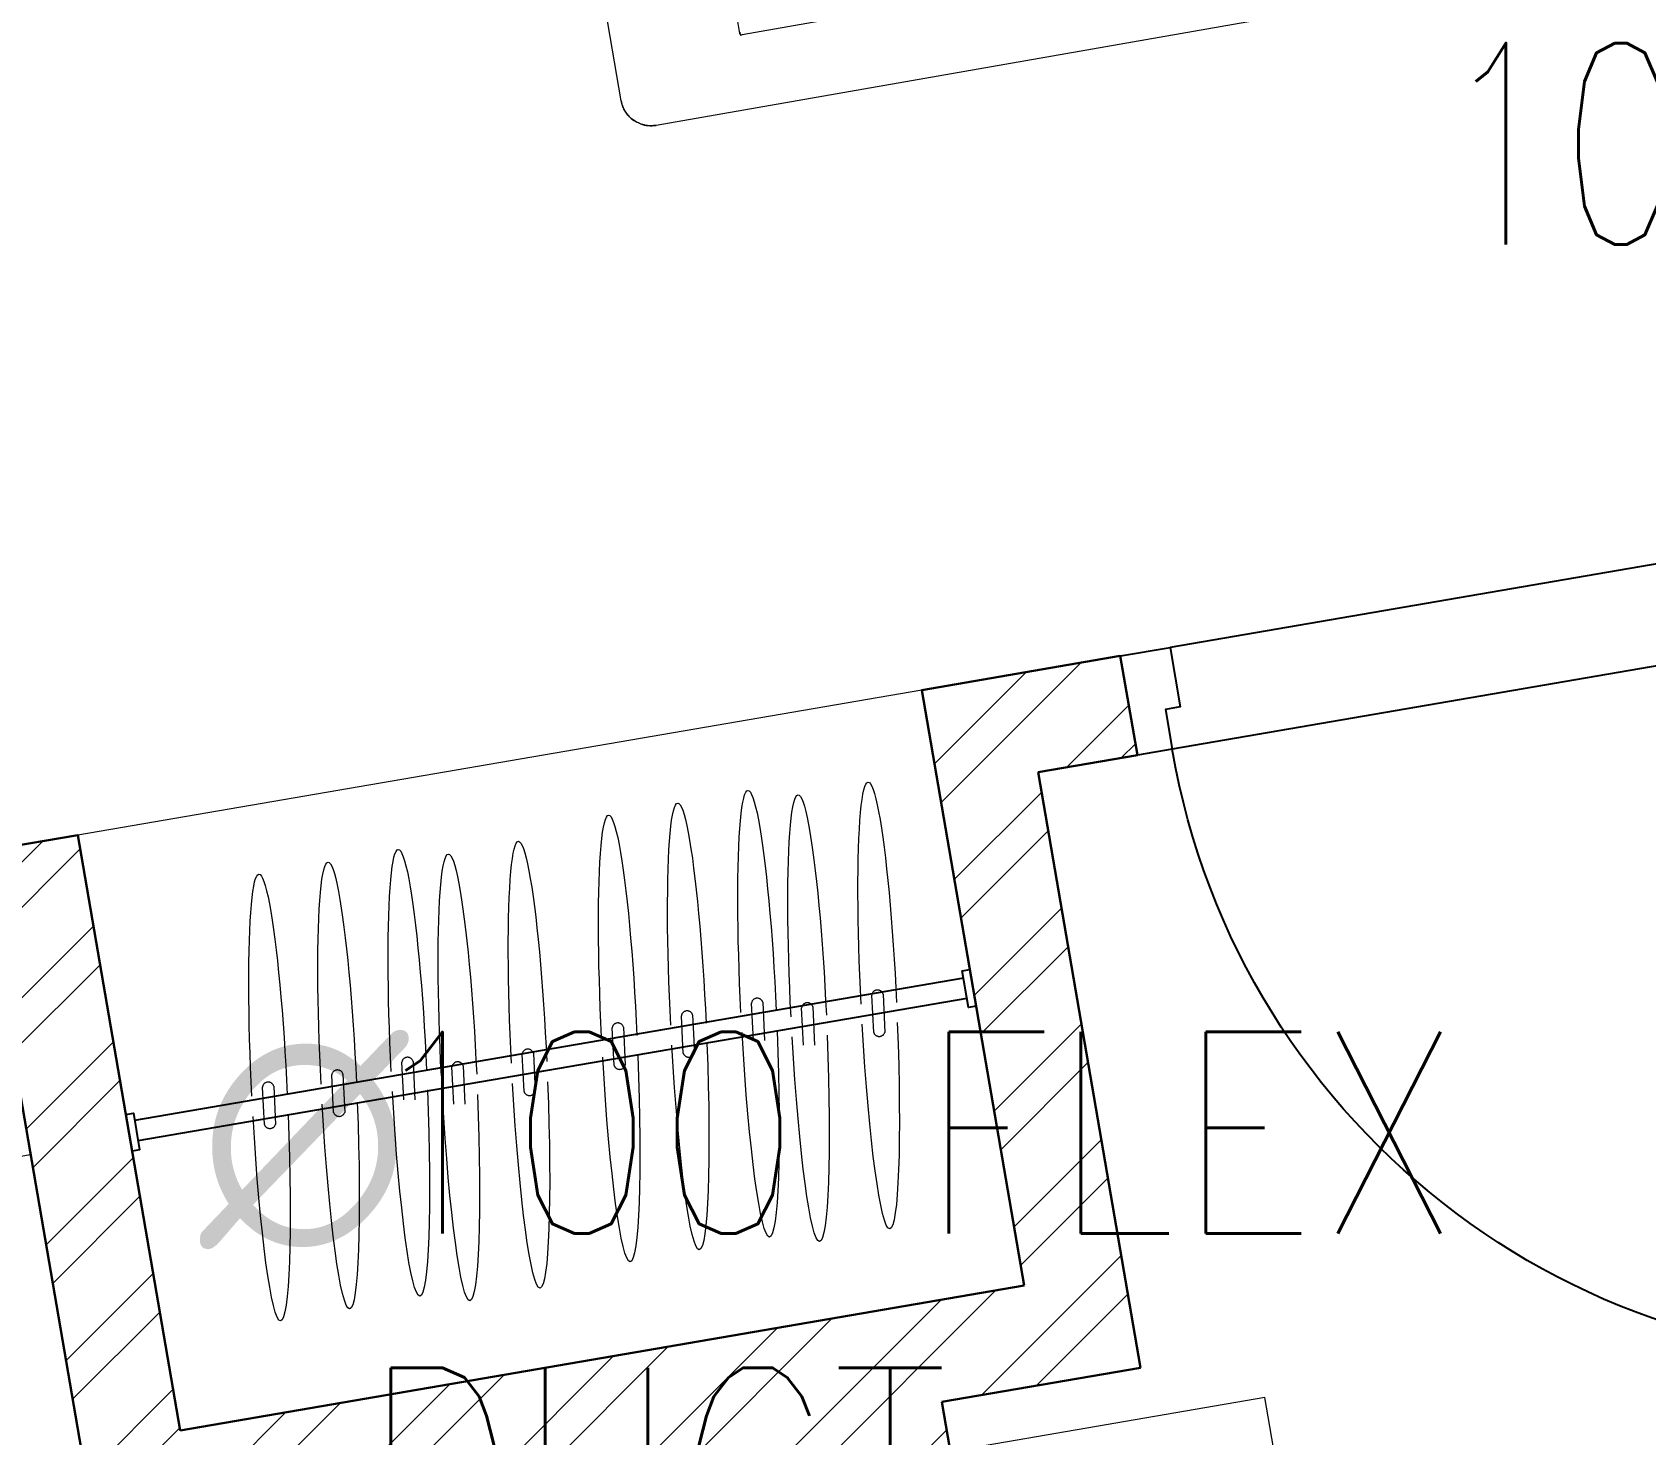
# Model space of a CAD drawing. Header units: millimetres. Extents: x -9226 to 166212, y -13 to 97274.
# Drawn here: x 24937 to 26539, y 24897 to 26289 of the extents above; entities that cross this region are included whole.
import ezdxf

# ---------------------------------------------------------------- set-up
doc = ezdxf.new("R2010")
doc.units = ezdxf.units.MM
doc.linetypes.add('23491-GN-XR-PLOT LIMIT$0$DASHED', pattern=[0.75, 0.5, -0.25])
doc.linetypes.add('23491-XR-AR-2ND FLOOR PLAN$0$23491-XR-AR-2ND FLOOR PLAN$0$Hidden_3', pattern=[7.14375, 4.7625, -2.38125])
doc.layers.get('0').update_dxf_attribs({"color": 8})
for name, color, linetype in [('-TEXT', 7, 'Continuous'), ('0-AC TEXT', 7, 'Continuous'), ('23491-GN-XR-PLOT LIMIT$0$ARCADE', 8, 'Continuous'), ('23491-GN-XR-PLOT LIMIT$0$PODIUM', 8, 'Continuous'), ('23491-GN-XR-PLOT LIMIT$0$RETAIL', 8, 'Continuous'), ('23491-XR-AR-2ND FLOOR PLAN$0$23491-XR-AR-2ND FLOOR PLAN$0$I-JOINERY HIDDEN', 8, '23491-XR-AR-2ND FLOOR PLAN$0$23491-XR-AR-2ND FLOOR PLAN$0$Hidden_3'), ('VCD SHE', 7, 'Continuous')]:
    doc.layers.add(name, color=color, linetype=linetype)
for name, color, linetype, lineweight in [('1.XREF', 8, 'Continuous', 9), ('23491-XR-AR-2ND FLOOR PLAN$0$23491-XR-AR-2ND FLOOR PLAN$0$23491-XR-AR-TYP-FLOOR$0$A-FIXT-TOIT-PLAN', 8, 'Continuous', 5), ('23491-XR-AR-2ND FLOOR PLAN$0$23491-XR-AR-2ND FLOOR PLAN$0$23491-XR-AR-TYP-FLOOR$0$A-FURN-FREE-PLAN', 8, 'Continuous', 5), ('23491-XR-AR-2ND FLOOR PLAN$0$23491-XR-AR-2ND FLOOR PLAN$0$23491-XR-AR-TYP-FLOOR$0$A-WALL-PATT', 8, 'Continuous', 5), ('23491-XR-AR-2ND FLOOR PLAN$0$23491-XR-AR-2ND FLOOR PLAN$0$23491-XR-AR-TYP-FLOOR$0$Zone-6_30May22$0$TYP$0$2B+G+19+R Typical Floor$0$A-DOOR', 8, 'Continuous', 25), ('23491-XR-AR-2ND FLOOR PLAN$0$23491-XR-AR-2ND FLOOR PLAN$0$A-FURN-FREE-PLAN', 8, 'Continuous', 5), ('23491-XR-AR-2ND FLOOR PLAN$0$23491-XR-AR-2ND FLOOR PLAN$0$A-WALL', 8, 'Continuous', 30), ('23491-XR-AR-2ND FLOOR PLAN$0$A-WALL-CAVI', 8, 'Continuous', 15), ('A-ANNO-DIMS', 8, 'Continuous', 9)]:
    doc.layers.add(name, color=color, linetype=linetype, lineweight=lineweight)
doc.styles.add('JSE', font='romans.shx', dxfattribs={"width": 0.85})
doc.styles.add('ROMANS100', font='romans.shx', dxfattribs={"width": 0.7, "height": 100})
doc.styles.add('SDC-TEXT-ARB', font='sdc-arb.shx', dxfattribs={"height": 0.5})

# ---------------------------------------------------------------- blocks, each defined once
blk = doc.blocks.new('23491-GN-XR-PLOT LIMIT')
at = {"layer": '23491-GN-XR-PLOT LIMIT$0$ARCADE', "color": 8}
blk.add_lwpolyline([(48271.7, 23525.6, 0.000496), (5000, 16088.4), (5000, 11014.2, -0.000526), (50902.2, 18902.5), (55000, 23715.1), (55000, 82243.6), (50763.6, 86480), (9264.6, 86480), (5000, 82215.4), (5000, 81480), (48692.6, 81480), (50500, 80172.6), (50500, 25555.4)], format="xyb", close=True, dxfattribs=at)
at = {"layer": '23491-GN-XR-PLOT LIMIT$0$PODIUM', "color": 8, "linetype": '23491-GN-XR-PLOT LIMIT$0$DASHED', "ltscale": 15, "flags": 128}
blk.add_lwpolyline([(5000, 82215.4), (5000, 11014.2, -0.000526), (50902.2, 18902.5), (55000, 23715.1), (55000, 82243.6), (50763.6, 86480), (9264.6, 86480)], format="xyb", close=True, dxfattribs=at)
blk.add_lwpolyline([(5000, 82215.4), (5000, 11014.2, -0.000526), (50902.2, 18902.5), (55000, 23715.1), (55000, 82243.6), (50763.6, 86480), (9264.6, 86480)], format="xyb", close=True, dxfattribs=at)
at = {"layer": '23491-GN-XR-PLOT LIMIT$0$RETAIL', "color": 8}
blk.add_lwpolyline([(48271.7, 23525.6), (50500, 25555.4), (50500, 80172.6), (48692.6, 81480), (5000, 81480), (5000, 71480), (40000, 71480), (40000, 32256.2, 0.000401), (5000, 26236.7), (5000, 16088.4, -0.000496)], format="xyb", close=True, dxfattribs=at)
blk = doc.blocks.new('*U505')
at = {"layer": '23491-XR-AR-2ND FLOOR PLAN$0$23491-XR-AR-2ND FLOOR PLAN$0$23491-XR-AR-TYP-FLOOR$0$Zone-6_30May22$0$TYP$0$2B+G+19+R Typical Floor$0$A-DOOR', "color": 8}
for p, q in [((0.765, 0), (0.035, 0)), ((0.75, -0.1), (0.05, -0.1))]:
    blk.add_line(p, q, dxfattribs=at)
blk.add_lwpolyline([(0.725, 0), (0.725, 0.7289), (0.765, 0.7289), (0.765, 0)], close=True, dxfattribs=at)
for points in [[(0.035, 0), (0, 0), (0, -0.1), (0.05, -0.1), (0.05, -0.04), (0.035, -0.04), (0.035, 0)], [(0.765, 0), (0.8, 0), (0.8, -0.1), (0.75, -0.1), (0.75, -0.04), (0.765, -0.04), (0.765, 0)]]:
    blk.add_lwpolyline(points, dxfattribs=at)
blk.add_arc((0.765, 0), 0.73, 93.1411, 180, dxfattribs=at)
blk = doc.blocks.new('23491-XR-AR-2ND FLOOR PLAN$0$23491-XR-AR-2ND FLOOR PLAN$0$23491-XR-AR-TYP-FLOOR$0$Zone-6_30May22$0$A$C38B4630D')
at = {"color": 8, "linetype": 'ByBlock'}
for p, q in [((-2.2732, 0.9668), (-0.3299, 0.9728)), ((-0.2999, 0.9428), (-0.2999, -0.7972)), ((-1.7245, 0.8928), (-0.4294, 0.8988)), ((-0.4294, 0.8988), (-0.4284, 0.8988)), ((-0.4274, 0.8969), (-0.4274, -0.65))]:
    blk.add_line(p, q, dxfattribs=at)
at = {"color": 8, "linetype": 'ByBlock', "flags": 128}
for points in [[(-0.3299, 0.9728), (-0.3287, 0.9728), (-0.3275, 0.9727), (-0.3263, 0.9726), (-0.3252, 0.9724), (-0.324, 0.9722), (-0.3228, 0.9719), (-0.3216, 0.9716), (-0.3205, 0.9713), (-0.3194, 0.9709), (-0.3183, 0.9704), (-0.3172, 0.9699), (-0.3161, 0.9694), (-0.315, 0.9688), (-0.314, 0.9682), (-0.313, 0.9675), (-0.312, 0.9669), (-0.3111, 0.9661), (-0.3102, 0.9653), (-0.3093, 0.9645), (-0.3084, 0.9637), (-0.3076, 0.9628), (-0.3068, 0.9619), (-0.3061, 0.961), (-0.3054, 0.96), (-0.3047, 0.959), (-0.3041, 0.958), (-0.3035, 0.9569), (-0.3029, 0.9559), (-0.3024, 0.9548), (-0.302, 0.9537), (-0.3016, 0.9525), (-0.3012, 0.9514), (-0.3009, 0.9502), (-0.3006, 0.9491), (-0.3004, 0.9479), (-0.3002, 0.9467), (-0.3001, 0.9455), (-0.3, 0.9443), (-0.2999, 0.9431), (-0.2999, 0.9428)], [(-0.4274, 0.8978), (-0.4274, 0.8978), (-0.4274, 0.8979), (-0.4274, 0.8979), (-0.4274, 0.8979), (-0.4274, 0.898), (-0.4274, 0.898), (-0.4274, 0.8981), (-0.4275, 0.8981), (-0.4275, 0.8981), (-0.4275, 0.8982), (-0.4275, 0.8982), (-0.4275, 0.8982), (-0.4275, 0.8983), (-0.4276, 0.8983), (-0.4276, 0.8983), (-0.4276, 0.8984), (-0.4276, 0.8984), (-0.4277, 0.8984), (-0.4277, 0.8985), (-0.4277, 0.8985), (-0.4277, 0.8985), (-0.4278, 0.8985), (-0.4278, 0.8986), (-0.4278, 0.8986), (-0.4279, 0.8986), (-0.4279, 0.8986), (-0.4279, 0.8987), (-0.428, 0.8987), (-0.428, 0.8987), (-0.428, 0.8987), (-0.4281, 0.8987), (-0.4281, 0.8987), (-0.4282, 0.8987), (-0.4282, 0.8988), (-0.4282, 0.8988), (-0.4283, 0.8988), (-0.4283, 0.8988), (-0.4284, 0.8988), (-0.4284, 0.8988), (-0.4284, 0.8988)], [(-0.4274, 0.8957), (-0.4274, 0.8959), (-0.4274, 0.896), (-0.4274, 0.8962), (-0.4274, 0.8964), (-0.4274, 0.8965), (-0.4274, 0.8967), (-0.4274, 0.8968), (-0.4274, 0.897), (-0.4274, 0.8971), (-0.4274, 0.8972), (-0.4274, 0.8973), (-0.4274, 0.8974), (-0.4274, 0.8975), (-0.4274, 0.8975), (-0.4274, 0.8976), (-0.4274, 0.8977), (-0.4274, 0.8977), (-0.4274, 0.8977), (-0.4274, 0.8978), (-0.4274, 0.8978), (-0.4274, 0.8978)], [(-0.4274, 0.8978), (-0.4274, 0.8978), (-0.4274, 0.8978), (-0.4274, 0.8977), (-0.4274, 0.8977), (-0.4274, 0.8976), (-0.4274, 0.8976), (-0.4274, 0.8975), (-0.4274, 0.8974), (-0.4274, 0.8974), (-0.4274, 0.8973), (-0.4274, 0.8972), (-0.4274, 0.897), (-0.4274, 0.8969)]]:
    blk.add_lwpolyline(points, dxfattribs=at)
at = {"color": 8, "linetype": 'ByBlock'}
for start, end in [(60, 90), (0, 52.5651)]:
    blk.add_arc((-0.3299, 0.9428), 0.03, start, end, dxfattribs=at)
blk = doc.blocks.new('*U160')
at = {"layer": '23491-XR-AR-2ND FLOOR PLAN$0$23491-XR-AR-2ND FLOOR PLAN$0$I-JOINERY HIDDEN', "color": 8, "linetype": 'ByBlock', "ltscale": 5, "extrusion": (-5.56122e-21, -2.50539e-08, 1), "elevation": 0}
blk.add_lwpolyline([(57, 18.4), (64.6, 18.4), (64.6, -18.4), (57, -18.4)], close=True, dxfattribs=at)
at = {"layer": '23491-XR-AR-2ND FLOOR PLAN$0$23491-XR-AR-2ND FLOOR PLAN$0$I-JOINERY HIDDEN', "color": 8, "linetype": 'ByBlock', "ltscale": 5, "extrusion": (-5.56122e-21, -2.50539e-08, 1)}
blk.add_lwpolyline([(899.5, 18.4), (907, 18.4), (907, -18.4), (899.5, -18.4)], close=True, dxfattribs=at)
at = {"layer": '23491-XR-AR-2ND FLOOR PLAN$0$23491-XR-AR-2ND FLOOR PLAN$0$I-JOINERY HIDDEN', "color": 8, "linetype": 'ByBlock', "ltscale": 5, "extrusion": (-5.56122e-21, -2.50539e-08, 1), "elevation": 0}
for points in [[(899.5, 11), (64.6, 11)], [(64.6, -9), (899.5, -9)]]:
    blk.add_lwpolyline(points, dxfattribs=at)
blk = doc.blocks.new('*U163')
at = {"color": 8, "ltscale": 0.05}
blk.add_line((200, -145), (200, 145), dxfattribs=at)
at = {"color": 8}
for points in [[(0, -450.2), (200, -450.2), (200, 399.8), (0, 399.8)], [(271, 284), (262, 284), (262, 316), (271, 316), (271, 284)], [(200, -225), (205, -225), (205, -275), (200, -275)], [(205, -245), (214.6, -245), (214.6, -255), (205, -255)]]:
    blk.add_lwpolyline(points, close=True, dxfattribs=at)
for points in [[(263, 316), (263, 374.5)], [(270, 316), (270, 374.5)], [(210, 324.9), (200, 324.9)], [(200, 324.9), (200, 275.1)], [(210, 324.9), (210, 275.1)], [(210, 303.5), (262, 303.5)], [(210, 296.5), (262, 296.5)], [(210, 275.1), (200, 275.1)], [(263, 225.5), (263, 284)], [(270, 225.5), (270, 284)]]:
    blk.add_lwpolyline(points, dxfattribs=at)
blk.add_lwpolyline([(800, -85), (800, 85, 0.414214), (700, 185), (200, 185), (200, -185), (700, -185, 0.414214)], format="xyb", close=True, dxfattribs=at)
blk.add_lwpolyline([(300, -185, -0.414214), (275, -160), (275, 160, -0.414214), (300, 185)], format="xyb", dxfattribs=at)
at = {"color": 8, "ltscale": 0.2}
blk.add_lwpolyline([(750, -85), (750, 85, 0.414214), (700, 135), (375, 135, 0.414214), (350, 110), (350, -110, 0.414214), (375, -135), (700, -135, 0.414214)], format="xyb", close=True, dxfattribs=at)
blk.add_circle((425, 0), 50, dxfattribs=at)
at = {"color": 8}
blk.add_circle((229.7, -250), 15.1, dxfattribs=at)
for centre, start, end in [((266.5, 374.5), 0, 180), ((266.5, 225.5), 180, 0)]:
    blk.add_arc(centre, 3.5, start, end, dxfattribs=at)
blk = doc.blocks.new('*U521')
at = {"color": 8}
for points in [[(0.4, 701.5), (0, -498.5), (-300, -498.5), (-300, -300), (-450, -300), (-450, 300), (-300, 300), (-299.6, 701.5)], [(0, 400), (0, -400), (-25, -400), (-25, 400)], [(-25, -300), (-25, 300), (-450, 300), (-450, -300)], [(-79.1, 228.5), (-79.1, 99.2), (-60.6, 99.2), (-60.6, 228.5)], [(-79.1, -228.5), (-79.1, -99.2), (-60.6, -99.2), (-60.6, -228.5)]]:
    blk.add_lwpolyline(points, close=True, dxfattribs=at)
blk.add_lwpolyline([(-117.3, -6.3), (-117.3, 244.6), (-394.6, 244.6), (-394.6, -244.6), (-117.3, -244.6), (-117.3, -48.9)], dxfattribs=at)
blk.add_lwpolyline([(-60.3, -16, 0.999998), (-78.8, 16), (-213.5, -67.2, 0.405524), (-216.9, -80.7), (-213.1, -87.2, 0.405524), (-199.7, -91)], format="xyb", close=True, dxfattribs=at)
blk.add_circle((-192.3, 0), 27.7, dxfattribs=at)
for centre, radius, start, end in [((-69.5, 150), 29.5, 108.8563, 251.1437), ((-69.5, 150), 29.5, 287.566, 72.434), ((-69.5, 0), 38.8, 238.4369, 181.5631), ((-69.5, -150), 29.5, 108.8563, 251.1437), ((-69.5, -150), 29.5, 287.566, 72.434)]:
    blk.add_arc(centre, radius, start, end, dxfattribs=at)
blk = doc.blocks.new('23491-XR-AR-2ND FLOOR PLAN')
at = {"layer": '23491-XR-AR-2ND FLOOR PLAN$0$23491-XR-AR-2ND FLOOR PLAN$0$23491-XR-AR-TYP-FLOOR$0$A-WALL-PATT'}
h = blk.add_hatch(dxfattribs=at)
h.set_pattern_fill('ANSI32', color=8, scale=10)
h.paths.add_polyline_path([(24900.7, 25376.9), (25010.8, 24736.3), (25700.7, 24854.9), (26056.3, 22785.2), (24331.6, 22488.8), (24365.5, 22291.7), (28209.1, 22952.2), (28192.2, 23050.8), (27699.4, 22966.1), (27555.5, 23803.8), (28048.2, 23888.5), (28022.8, 24036.3), (27382.2, 23926.2), (27534.6, 23039.2), (26204.1, 22810.6), (25840, 24929.6), (26037.1, 24963.4), (25935.5, 25554.8), (26034.1, 25571.7), (26017.1, 25670.3), (25820, 25636.4), (25921.6, 25045.1), (25083.9, 24901.1), (24982.3, 25492.4), (24046, 25331.5), (24063, 25233)])
at = {"layer": '23491-XR-AR-2ND FLOOR PLAN$0$23491-XR-AR-2ND FLOOR PLAN$0$23491-XR-AR-TYP-FLOOR$0$A-FURN-FREE-PLAN', "color": 8}
blk.add_line((25820, 25636.4), (24982.3, 25492.4), dxfattribs=at)
at = {"layer": '23491-XR-AR-2ND FLOOR PLAN$0$23491-XR-AR-2ND FLOOR PLAN$0$A-FURN-FREE-PLAN', "color": 8, "extrusion": (-6.43075e-09, 2.43087e-08, 1)}
for p, q in [((25652.9, 25288.3, 0), (25651, 25325.5, 0)), ((25662.2, 25326.4, 0), (25663.9, 25288.4, 0)), ((25702.7, 25283.8, 0), (25700.7, 25321, 0)), ((25712, 25321.9, 0), (25713.7, 25283.9, 0)), ((25772.3, 25296.4, 0), (25770.3, 25333.6, 0)), ((25781.6, 25334.5, 0), (25783.3, 25296.5, 0)), ((25583.3, 25275.7, 0), (25581.4, 25312.9, 0)), ((25592.6, 25313.8, 0), (25594.3, 25275.8, 0)), ((25514.7, 25263.7, 0), (25512.7, 25300.9, 0)), ((25523.9, 25301.8, 0), (25525.6, 25263.8, 0)), ((25425.2, 25237.7, 0), (25423.3, 25274.9, 0)), ((25434.5, 25275.8, 0), (25436.2, 25237.8, 0)), ((25305.8, 25229.6, 0), (25303.9, 25266.8, 0)), ((25315.1, 25267.7, 0), (25316.8, 25229.7, 0)), ((25355.6, 25225.1, 0), (25353.6, 25262.3, 0)), ((25364.9, 25263.2, 0), (25366.6, 25225.2, 0)), ((25167.6, 25205, 0), (25165.6, 25242.2, 0)), ((25176.9, 25243.1, 0), (25178.5, 25205, 0)), ((25236.2, 25217, 0), (25234.3, 25254.2, 0)), ((25245.5, 25255.1, 0), (25247.2, 25217.1, 0))]:
    blk.add_line(p, q, dxfattribs=at)
at = {"layer": '23491-XR-AR-2ND FLOOR PLAN$0$23491-XR-AR-2ND FLOOR PLAN$0$A-FURN-FREE-PLAN', "color": 8, "linetype": '23491-XR-AR-2ND FLOOR PLAN$0$23491-XR-AR-2ND FLOOR PLAN$0$Hidden_3', "ltscale": 10, "extrusion": (-6.43075e-09, 2.43087e-08, 1)}
for centre, radius, start, end in [((25776.1, 25332.8, 0), 5.78, 17.3246, 171.9772), ((25656.7, 25324.7, 0), 5.78, 17.3246, 171.9772), ((25706.5, 25320.2, 0), 5.78, 17.3246, 171.9772), ((25518.4, 25300.1, 0), 5.78, 17.3246, 171.9772), ((25587.1, 25312.1, 0), 5.78, 17.3246, 171.9772), ((25777.8, 25298.3, 0), 5.8, 198.8703, 341.7401), ((25429, 25274.1, 0), 5.78, 17.3246, 171.9772), ((25588.8, 25277.6, 0), 5.8, 198.8703, 341.7401), ((25240, 25253.4, 0), 5.78, 17.3246, 171.9772), ((25309.6, 25266, 0), 5.78, 17.3246, 171.9772), ((25359.4, 25261.5, 0), 5.78, 17.3246, 171.9772), ((25520.1, 25265.6, 0), 5.8, 198.8703, 341.7401), ((25171.3, 25241.4, 0), 5.78, 17.3246, 171.9772), ((25430.7, 25239.6, 0), 5.8, 198.8703, 341.7401), ((25241.7, 25218.9, 0), 5.8, 198.8703, 341.7401), ((25173, 25206.9, 0), 5.8, 198.8703, 341.7401)]:
    blk.add_arc(centre, radius, start, end, dxfattribs=at)
at = {"layer": '23491-XR-AR-2ND FLOOR PLAN$0$23491-XR-AR-2ND FLOOR PLAN$0$A-FURN-FREE-PLAN', "color": 8, "lineweight": 0, "ltscale": 10, "extrusion": (6.53648e-09, -2.56002e-08, -1)}
for centre, major_axis, ratio, start_param, end_param in [((25657.7, 25325.3, 0), (-10.2, 211.5, 0), 0.082947, 4.674333, 7.892004), ((25777, 25333.4, 0), (-10.2, 211.5, 0), 0.082947, 4.674333, 7.892004), ((25588, 25312.7, 0), (-10.2, 211.5, 0), 0.082947, 4.674333, 7.892004), ((25707.4, 25320.8, 0), (-10.2, 211.5, 0), 0.082947, 4.674333, 7.892004), ((25519.4, 25300.7, 0), (-10.2, 211.5, 0), 0.082947, 4.674333, 7.892004), ((25310.6, 25266.6, 0), (-10.2, 211.5, 0), 0.082947, 4.674333, 7.892004), ((25360.3, 25262.1, 0), (-10.2, 211.5, 0), 0.082947, 4.674333, 7.892004), ((25429.9, 25274.7, 0), (-10.2, 211.5, 0), 0.082947, 4.674333, 7.892004), ((25240.9, 25254, 0), (-10.2, 211.5, 0), 0.082947, 4.674333, 7.892004), ((25172.3, 25242, 0), (-10.2, 211.5, 0), 0.082947, 4.674333, 7.892004), ((25777, 25333.4, 0), (-11.2, 232, 0), 0.075611, 1.691856, 4.591299), ((25657.7, 25325.3, 0), (-11.2, 232, 0), 0.075611, 1.691856, 4.591299), ((25707.4, 25320.8, 0), (-11.2, 232, 0), 0.075611, 1.691856, 4.591299), ((25519.4, 25300.7, 0), (-11.2, 232, 0), 0.075611, 1.691856, 4.591299), ((25588, 25312.7, 0), (-11.2, 232, 0), 0.075611, 1.691856, 4.591299), ((25429.9, 25274.7, 0), (-11.2, 232, 0), 0.075611, 1.691856, 4.591299), ((25240.9, 25254, 0), (-11.2, 232, 0), 0.075611, 1.691856, 4.591299), ((25310.6, 25266.6, 0), (-11.2, 232, 0), 0.075611, 1.691856, 4.591299), ((25360.3, 25262.1, 0), (-11.2, 232, 0), 0.075611, 1.691856, 4.591299), ((25172.3, 25242, 0), (-11.2, 232, 0), 0.075611, 1.691856, 4.591299)]:
    blk.add_ellipse(centre, major_axis=major_axis, ratio=ratio, start_param=start_param, end_param=end_param, dxfattribs=at)
at = {"layer": '23491-XR-AR-2ND FLOOR PLAN$0$23491-XR-AR-2ND FLOOR PLAN$0$A-WALL', "color": 8}
for p, q in [((25820, 25636.4), (26017.1, 25670.3)), ((26017.1, 25670.3), (26034.1, 25571.7)), ((25921.6, 25045.1), (25820, 25636.4)), ((26034.1, 25571.7), (25935.5, 25554.8)), ((25935.5, 25554.8), (26037.1, 24963.4)), ((24982.3, 25492.4), (24046, 25331.5)), ((25083.9, 24901.1), (24982.3, 25492.4)), ((25010.8, 24736.3), (24900.7, 25376.9)), ((25083.9, 24901.1), (25921.6, 25045.1)), ((26037.1, 24963.4), (25840, 24929.6)), ((25840, 24929.6), (26204.1, 22810.6))]:
    blk.add_line(p, q, dxfattribs=at)
at = {"layer": '23491-XR-AR-2ND FLOOR PLAN$0$23491-XR-AR-2ND FLOOR PLAN$0$23491-XR-AR-TYP-FLOOR$0$A-FIXT-TOIT-PLAN', "color": 8, "xscale": -1}
for name, p, rotation in [('*U163', (24457.9, 25295.8), 99.75027172089747), ('*U521', (25983.7, 24191.8, 0), 9.729765689230288)]:
    blk.add_blockref(name, p, dxfattribs=dict(at, rotation=rotation))
at = {"layer": '23491-XR-AR-2ND FLOOR PLAN$0$23491-XR-AR-2ND FLOOR PLAN$0$23491-XR-AR-TYP-FLOOR$0$A-FURN-FREE-PLAN', "color": 8, "xscale": 1000.000000000006, "yscale": 1000.000000000006, "zscale": 1000.000000000006, "rotation": 189.7502717208985}
blk.add_blockref('23491-XR-AR-2ND FLOOR PLAN$0$23491-XR-AR-2ND FLOOR PLAN$0$23491-XR-AR-TYP-FLOOR$0$Zone-6_30May22$0$A$C38B4630D', (25066.4, 27099.9), dxfattribs=at)
at = {"layer": '23491-XR-AR-2ND FLOOR PLAN$0$23491-XR-AR-2ND FLOOR PLAN$0$23491-XR-AR-TYP-FLOOR$0$Zone-6_30May22$0$TYP$0$2B+G+19+R Typical Floor$0$A-DOOR', "color": 8, "xscale": -1000.000000000008, "yscale": 1000.000000000008, "zscale": 1000.000000000008, "rotation": 189.7502717208986}
blk.add_blockref('*U505', (26034.1, 25571.7), dxfattribs=at)
at = {"layer": '23491-XR-AR-2ND FLOOR PLAN$0$23491-XR-AR-2ND FLOOR PLAN$0$A-FURN-FREE-PLAN', "color": 8, "ltscale": 10, "extrusion": (-6.34904e-09, 2.43301e-08, 1), "rotation": 9.750272138133536}
blk.add_blockref('*U160', (24976.9, 25187.1, 0), dxfattribs=at)
at = {"layer": '23491-XR-AR-2ND FLOOR PLAN$0$A-WALL-CAVI', "color": 8}
blk.add_blockref('23491-GN-XR-PLOT LIMIT', (0, 0), dxfattribs=at)
blk = doc.blocks.new('XREF')
at = {"layer": 'A-ANNO-DIMS', "color": 8}
blk.add_blockref('23491-XR-AR-2ND FLOOR PLAN', (0, 0), dxfattribs=at)

msp = doc.modelspace()

# ---------------------------------------------------------------- block references
at = {"layer": '1.XREF'}
msp.add_blockref('XREF', (0, 0), dxfattribs=at)

# ---------------------------------------------------------------- next in the draw order: texts
at = {"layer": '-TEXT', "extrusion": (3.5195e-05, 4.02055e-07, 1), "insert": (25264, 25296.9, -8.6), "char_height": 200, "width": 2536.527, "attachment_point": 1, "text_direction": (1, 0, -3.5e-05), "style": 'JSE'}
msp.add_mtext('100 FLEX\\PDUCT', dxfattribs=at)
at = {"layer": '0-AC TEXT', "insert": (27593.9, 26278.7, 0), "char_height": 200, "width": 2328.667, "attachment_point": 3, "line_spacing_factor": 0.946776, "style": 'ROMANS100'}
msp.add_mtext('100x100 FAD\\P15 L/s\\PBOD+2875', dxfattribs=at)
at = {"layer": 'VCD SHE', "style": 'SDC-TEXT-ARB'}
msp.add_text('∅', height=200, dxfattribs=at).set_placement((25103.5, 25094.5, 0.1))

doc.saveas('drawing.dxf')
